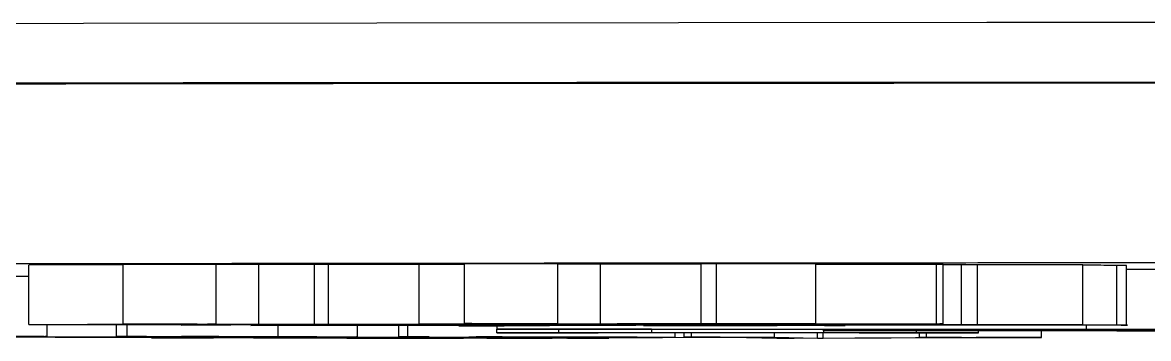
# Model space of a CAD drawing. Header units: millimetres. Extents: x 2028 to 4172, y 863 to 2379.
# Drawn here: x 2851.64 to 2870.52, y 1017.6 to 1022.9 of the extents above; entities that cross this region are included whole.
import ezdxf

# ---------------------------------------------------------------- set-up
doc = ezdxf.new("R2010")
doc.units = ezdxf.units.MM

msp = doc.modelspace()

# ---------------------------------------------------------------- linework, layer by layer
at = {"color": 7, "linetype": 'Continuous', "lineweight": 25}
for p, q in [((2853.325, 1018.831), (2851.745, 1018.829)), ((2851.745, 1017.829), (2851.745, 1018.829)), ((2854.887, 1018.838), (2853.325, 1018.838)), ((2853.325, 1017.838), (2853.325, 1018.838)), ((2854.887, 1017.838), (2854.887, 1018.838)), ((2855.601, 1018.834), (2854.887, 1018.837)), ((2856.535, 1018.835), (2855.601, 1018.834)), ((2855.601, 1017.834), (2855.601, 1018.834)), ((2856.767, 1018.838), (2856.535, 1018.835)), ((2856.535, 1017.835), (2856.535, 1018.835)), ((2858.29, 1018.837), (2856.767, 1018.838)), ((2856.767, 1017.838), (2856.767, 1018.838)), ((2859.05, 1018.839), (2858.29, 1018.838)), ((2858.29, 1017.838), (2858.29, 1018.838)), ((2860.614, 1018.846), (2859.05, 1018.846)), ((2859.05, 1017.846), (2859.05, 1018.846)), ((2860.614, 1017.846), (2860.614, 1018.846)), ((2861.328, 1018.842), (2860.614, 1018.844)), ((2863.021, 1018.844), (2861.328, 1018.842)), ((2861.328, 1017.842), (2861.328, 1018.842)), ((2863.275, 1018.847), (2863.021, 1018.844)), ((2863.021, 1017.844), (2863.021, 1018.844)), ((2864.94, 1018.846), (2863.275, 1018.847)), ((2863.275, 1017.847), (2863.275, 1018.847)), ((2864.94, 1017.846), (2864.94, 1018.846)), ((2867.079, 1018.84), (2866.966, 1018.84)), ((2866.966, 1017.84), (2866.966, 1018.84)), ((2867.079, 1017.84), (2867.079, 1018.84)), ((2867.385, 1018.831), (2867.079, 1018.83)), ((2867.655, 1018.833), (2867.385, 1018.831)), ((2867.385, 1017.831), (2867.385, 1018.831)), ((2869.419, 1018.832), (2867.655, 1018.833)), ((2867.655, 1017.833), (2867.655, 1018.833)), ((2869.419, 1017.832), (2869.419, 1018.832)), ((2869.989, 1017.823), (2869.989, 1018.823)), ((2870.154, 1017.822), (2870.154, 1018.822)), ((2851.745, 1017.829), (2854.84, 1017.833)), ((2852.606, 1017.828), (2851.745, 1017.829)), ((2852.053, 1017.631), (2852.053, 1017.829)), ((2853.216, 1017.63), (2853.216, 1017.83)), ((2853.325, 1017.838), (2854.887, 1017.838)), ((2853.395, 1017.631), (2853.395, 1017.83)), ((2854.596, 1017.832), (2853.895, 1017.831)), ((2854.296, 1017.819), (2854.296, 1017.831)), ((2854.296, 1017.819), (2854.637, 1017.824)), ((2854.504, 1017.819), (2854.296, 1017.819)), ((2854.887, 1017.838), (2854.74, 1017.837)), ((2854.74, 1017.837), (2855.601, 1017.834)), ((2855.464, 1017.814), (2867.385, 1017.831)), ((2856.322, 1017.814), (2855.464, 1017.814)), ((2855.588, 1017.831), (2855.578, 1017.83)), ((2855.601, 1017.834), (2856.535, 1017.835)), ((2858.336, 1017.837), (2855.824, 1017.833)), ((2855.824, 1017.833), (2856.235, 1017.832)), ((2855.924, 1017.627), (2855.924, 1017.814)), ((2856.235, 1017.832), (2856.235, 1017.834)), ((2856.535, 1017.835), (2856.767, 1017.838)), ((2856.731, 1017.821), (2864.503, 1017.831)), ((2857.594, 1017.82), (2856.731, 1017.821)), ((2856.767, 1017.838), (2858.336, 1017.837)), ((2857.256, 1017.623), (2857.256, 1017.816)), ((2862.289, 1017.823), (2857.614, 1017.816)), ((2858.351, 1017.825), (2857.66, 1017.823)), ((2857.947, 1017.624), (2857.947, 1017.817)), ((2858.097, 1017.624), (2858.097, 1017.817)), ((2858.29, 1017.838), (2860.568, 1017.841)), ((2859.15, 1017.837), (2858.29, 1017.838)), ((2858.336, 1017.837), (2858.336, 1017.838)), ((2866.422, 1017.833), (2858.886, 1017.823)), ((2858.955, 1017.807), (2858.955, 1017.818)), ((2859.163, 1017.806), (2858.955, 1017.807)), ((2859.024, 1017.832), (2859.024, 1017.837)), ((2859.05, 1017.846), (2860.614, 1017.846)), ((2859.591, 1017.819), (2859.591, 1017.755)), ((2860.008, 1017.828), (2860.008, 1017.843)), ((2860.234, 1017.827), (2860.008, 1017.828)), ((2860.27, 1017.819), (2860.27, 1017.82)), ((2860.27, 1017.819), (2861.922, 1017.818)), ((2860.614, 1017.846), (2860.432, 1017.845)), ((2860.432, 1017.845), (2861.328, 1017.842)), ((2860.536, 1017.836), (2860.44, 1017.84)), ((2861.328, 1017.842), (2863.021, 1017.844)), ((2861.922, 1017.818), (2861.413, 1017.817)), ((2864.94, 1017.846), (2861.608, 1017.841)), ((2861.922, 1017.818), (2861.922, 1017.822)), ((2862.05, 1017.813), (2862.05, 1017.822)), ((2862.199, 1017.812), (2862.05, 1017.813)), ((2864.231, 1017.816), (2862.289, 1017.823)), ((2863.021, 1017.844), (2863.275, 1017.847)), ((2869.419, 1017.832), (2863.108, 1017.824)), ((2863.108, 1017.824), (2865.089, 1017.817)), ((2863.275, 1017.847), (2864.94, 1017.846)), ((2864, 1017.833), (2863.35, 1017.831)), ((2864.503, 1017.831), (2864.757, 1017.834)), ((2864.757, 1017.834), (2866.422, 1017.833)), ((2864.958, 1017.824), (2864.958, 1017.826)), ((2865.047, 1017.823), (2864.958, 1017.824)), ((2865.089, 1017.817), (2865.089, 1017.826)), ((2865.434, 1017.815), (2865.434, 1017.827)), ((2866.966, 1017.84), (2867.079, 1017.84)), ((2867.385, 1017.831), (2867.655, 1017.833)), ((2867.655, 1017.833), (2869.419, 1017.832)), ((2869.48, 1017.755), (2869.48, 1017.821)), ((2849.346, 1017.616), (2853.62, 1017.629)), ((2852.004, 1017.621), (2850.032, 1017.615)), ((2853.331, 1017.619), (2852.004, 1017.621)), ((2854.306, 1017.628), (2852.183, 1017.621)), ((2852.183, 1017.621), (2853.254, 1017.62)), ((2853.216, 1017.63), (2853.395, 1017.631)), ((2853.472, 1017.63), (2853.216, 1017.63)), ((2853.254, 1017.62), (2853.254, 1017.624)), ((2853.395, 1017.631), (2855.924, 1017.627)), ((2853.803, 1017.607), (2853.803, 1017.626)), ((2853.952, 1017.608), (2853.952, 1017.627)), ((2854.838, 1017.608), (2858.39, 1017.622)), ((2855.529, 1017.627), (2854.93, 1017.628)), ((2857.433, 1017.615), (2855.57, 1017.607)), ((2856.078, 1017.621), (2856.522, 1017.623)), ((2858.758, 1017.613), (2857.433, 1017.615)), ((2859.122, 1017.621), (2857.583, 1017.615)), ((2857.583, 1017.615), (2858.908, 1017.614)), ((2858.176, 1017.623), (2857.947, 1017.624)), ((2857.947, 1017.624), (2858.097, 1017.624)), ((2858.097, 1017.624), (2862.582, 1017.619)), ((2858.39, 1017.622), (2858.454, 1017.622)), ((2858.908, 1017.614), (2858.908, 1017.62)), ((2860.698, 1017.615), (2859.232, 1017.609)), ((2859.591, 1017.753), (2859.591, 1017.755)), ((2859.591, 1017.755), (2869.48, 1017.755)), ((2860.631, 1017.753), (2859.591, 1017.753)), ((2859.591, 1017.694), (2859.591, 1017.753)), ((2859.591, 1017.691), (2859.591, 1017.694)), ((2859.591, 1017.694), (2860.631, 1017.694)), ((2867.669, 1017.691), (2859.591, 1017.691)), ((2861.012, 1017.62), (2859.731, 1017.621)), ((2860.274, 1017.615), (2860.274, 1017.621)), ((2860.274, 1017.615), (2860.424, 1017.615)), ((2860.424, 1017.615), (2860.424, 1017.621)), ((2860.424, 1017.615), (2860.698, 1017.615)), ((2860.517, 1017.602), (2863.298, 1017.617)), ((2860.631, 1017.694), (2860.631, 1017.753)), ((2860.698, 1017.615), (2860.698, 1017.62)), ((2863.431, 1017.615), (2860.806, 1017.602)), ((2862.239, 1017.615), (2861.96, 1017.615)), ((2862.192, 1017.697), (2862.192, 1017.75)), ((2862.582, 1017.619), (2862.239, 1017.615)), ((2862.582, 1017.619), (2862.582, 1017.691)), ((2862.732, 1017.618), (2862.732, 1017.691)), ((2862.732, 1017.618), (2862.85, 1017.619)), ((2863.021, 1017.618), (2862.732, 1017.618)), ((2862.85, 1017.691), (2862.85, 1017.619)), ((2862.85, 1017.619), (2864.246, 1017.617)), ((2863.298, 1017.617), (2863.343, 1017.617)), ((2863.528, 1017.615), (2863.431, 1017.615)), ((2864.289, 1017.597), (2863.528, 1017.615)), ((2864.246, 1017.617), (2864.246, 1017.691)), ((2864.246, 1017.617), (2864.97, 1017.601)), ((2864.97, 1017.601), (2864.97, 1017.691)), ((2865.067, 1017.601), (2865.067, 1017.691)), ((2865.068, 1017.726), (2865.068, 1017.75)), ((2868.876, 1017.726), (2865.068, 1017.726)), ((2869.03, 1017.723), (2865.068, 1017.723)), ((2865.068, 1017.723), (2865.068, 1017.697)), ((2866.629, 1017.753), (2868.529, 1017.753)), ((2866.629, 1017.694), (2866.629, 1017.723)), ((2866.629, 1017.694), (2867.669, 1017.694)), ((2866.681, 1017.615), (2866.681, 1017.691)), ((2867.066, 1017.614), (2866.681, 1017.615)), ((2866.681, 1017.615), (2866.799, 1017.615)), ((2866.799, 1017.615), (2866.799, 1017.691)), ((2866.799, 1017.615), (2868.725, 1017.614)), ((2867.669, 1017.694), (2867.669, 1017.723)), ((2867.669, 1017.694), (2867.669, 1017.691)), ((2868.725, 1017.614), (2868.725, 1017.723)), ((2874.597, 1017.691), (2869.03, 1017.723)), ((2853.803, 1017.607), (2853.952, 1017.608)), ((2858.471, 1017.602), (2853.803, 1017.607)), ((2853.952, 1017.608), (2854.227, 1017.608)), ((2855.782, 1017.606), (2855.782, 1017.608)), ((2855.782, 1017.606), (2856.972, 1017.605)), ((2856.972, 1017.605), (2856.972, 1017.613)), ((2859.941, 1017.605), (2858.471, 1017.602)), ((2858.958, 1017.609), (2859.058, 1017.61)), ((2859.232, 1017.609), (2858.958, 1017.609)), ((2859.424, 1017.601), (2859.424, 1017.604)), ((2859.424, 1017.601), (2859.542, 1017.602)), ((2861.351, 1017.599), (2859.424, 1017.601)), ((2859.542, 1017.602), (2859.542, 1017.604)), ((2859.542, 1017.602), (2859.927, 1017.601)), ((2859.762, 1017.606), (2859.762, 1017.611)), ((2859.762, 1017.606), (2859.941, 1017.605)), ((2859.927, 1017.601), (2859.927, 1017.605)), ((2859.941, 1017.605), (2859.941, 1017.612)), ((2860.517, 1017.602), (2860.517, 1017.614)), ((2861.083, 1017.6), (2861.083, 1017.603)), ((2861.083, 1017.6), (2861.468, 1017.6)), ((2861.468, 1017.6), (2861.351, 1017.599)), ((2861.468, 1017.6), (2861.468, 1017.605)), ((2864.577, 1017.597), (2864.289, 1017.597)), ((2867.633, 1017.613), (2864.577, 1017.597)), ((2864.97, 1017.601), (2865.067, 1017.601)), ((2865.067, 1017.601), (2867.344, 1017.613)), ((2867.344, 1017.613), (2867.388, 1017.613)), ((2868.607, 1017.613), (2868.222, 1017.613)), ((2868.725, 1017.614), (2868.607, 1017.613))]:
    msp.add_line(p, q, dxfattribs=at)
at = {"color": 7, "linetype": 'Continuous', "lineweight": 25, "flags": 128}
for points in [[(2873.071, 1022.896), (2867.812, 1022.894), (2862.641, 1022.891), (2857.582, 1022.887), (2852.658, 1022.882), (2847.892, 1022.877), (2843.304, 1022.871), (2838.915, 1022.864), (2834.746, 1022.857), (2830.815, 1022.849), (2827.14, 1022.841), (2823.737, 1022.832), (2820.623, 1022.822), (2817.81, 1022.813), (2815.313, 1022.802), (2813.141, 1022.792), (2811.306, 1022.781), (2809.814, 1022.77), (2808.674, 1022.759)], [(2871.122, 1021.877), (2866.251, 1021.874), (2861.485, 1021.871), (2856.849, 1021.866), (2852.364, 1021.861), (2848.054, 1021.856), (2843.94, 1021.85), (2840.043, 1021.843), (2836.381, 1021.835), (2832.973, 1021.827), (2829.837, 1021.819), (2826.987, 1021.81), (2824.438, 1021.801), (2822.202, 1021.791), (2820.292, 1021.781), (2818.715, 1021.771), (2817.481, 1021.76), (2816.595, 1021.75), (2816.061, 1021.739), (2815.883, 1021.728), (2815.883, 1021.728)]]:
    msp.add_lwpolyline(points, dxfattribs=at)
at = {"color": 7, "linetype": 'Continuous', "lineweight": 25}
for points, knots in [([(2873.25, 1021.894), (2870.754, 1021.893), (2865.716, 1021.891), (2858.339, 1021.886), (2851.097, 1021.879), (2844.118, 1021.87), (2837.515, 1021.86), (2831.422, 1021.848), (2825.929, 1021.835), (2821.117, 1021.821), (2817.055, 1021.806), (2813.786, 1021.79), (2811.247, 1021.774), (2810.184, 1021.764), (2809.658, 1021.758)], [0, 0, 0, 0, 0.079959, 0.161371, 0.244142, 0.328893, 0.414217, 0.5, 0.585778, 0.671102, 0.755858, 0.838624, 0.920039, 1, 1, 1, 1]), ([(2818.938, 1018.731), (2818.986, 1018.734), (2819.092, 1018.742), (2819.962, 1018.755), (2821.443, 1018.769), (2823.618, 1018.782), (2826.449, 1018.796), (2829.963, 1018.809), (2834.117, 1018.821), (2838.86, 1018.832), (2844.122, 1018.842), (2849.813, 1018.851), (2855.836, 1018.858), (2862.059, 1018.865), (2868.425, 1018.869), (2874.777, 1018.872), (2881.116, 1018.874), (2887.383, 1018.875), (2893.651, 1018.874), (2899.989, 1018.872), (2906.342, 1018.869), (2912.708, 1018.865), (2918.931, 1018.858), (2924.953, 1018.851), (2930.645, 1018.842), (2935.907, 1018.832), (2940.65, 1018.821), (2944.804, 1018.809), (2948.318, 1018.796), (2951.149, 1018.782), (2953.324, 1018.769), (2954.805, 1018.755), (2955.676, 1018.742), (2955.783, 1018.734), (2955.831, 1018.731)], [0, 0, 0, 0, 0.023828, 0.053273, 0.084485, 0.115699, 0.147957, 0.180726, 0.213842, 0.247136, 0.28043, 0.313546, 0.346314, 0.378573, 0.409785, 0.440999, 0.470442, 0.499888, 0.529332, 0.558778, 0.58999, 0.621203, 0.653462, 0.68623, 0.719347, 0.752641, 0.785934, 0.819051, 0.851819, 0.884078, 0.915289, 0.946503, 0.975948, 1, 1, 1, 1]), ([(2866.966, 1018.84), (2866.297, 1018.84), (2865.619, 1018.839), (2864.949, 1018.84), (2864.94, 1018.84)], [0, 0, 0, 0, 0.986687, 1, 1, 1, 1]), ([(2869.989, 1018.823), (2869.878, 1018.823), (2869.719, 1018.824), (2869.488, 1018.824), (2869.419, 1018.824)], [0, 0, 0, 0, 0.700719, 1, 1, 1, 1]), ([(2870.152, 1018.822), (2870.14, 1018.822), (2870.113, 1018.823), (2870.033, 1018.823), (2869.989, 1018.823)], [0, 0, 0, 0, 0.457866, 1, 1, 1, 1]), ([(2871.45, 1018.755), (2871.343, 1018.755), (2870.922, 1018.755), (2870.482, 1018.755), (2870.154, 1018.755)], [0, 0, 0, 0, 0.254888, 1, 1, 1, 1]), ([(2851.745, 1018.634), (2851.73, 1018.634), (2851.634, 1018.634), (2851.408, 1018.635), (2851.217, 1018.635)], [0, 0, 0, 0, 0.156668, 1, 1, 1, 1]), ([(2853.895, 1017.831), (2853.757, 1017.831), (2853.479, 1017.83), (2853.04, 1017.829), (2852.764, 1017.829), (2852.606, 1017.828)], [0, 0, 0, 0, 0.297582, 0.595326, 1, 1, 1, 1]), ([(2854.84, 1017.833), (2854.659, 1017.834), (2854.323, 1017.835), (2853.816, 1017.836), (2853.489, 1017.837), (2853.325, 1017.838)], [0, 0, 0, 0, 0.369183, 0.684555, 1, 1, 1, 1]), ([(2855.477, 1017.826), (2855.383, 1017.825), (2855.192, 1017.823), (2854.735, 1017.82), (2854.504, 1017.819)], [0, 0, 0, 0, 0.493905, 1, 1, 1, 1]), ([(2854.722, 1017.827), (2854.724, 1017.828), (2854.758, 1017.829), (2854.675, 1017.83), (2854.596, 1017.832)], [0, 0, 0, 0, 0.05128, 1, 1, 1, 1]), ([(2857.66, 1017.823), (2857.495, 1017.824), (2857.163, 1017.825), (2856.464, 1017.828), (2855.937, 1017.829), (2855.588, 1017.831)], [0, 0, 0, 0, 0.25307, 0.506097, 1, 1, 1, 1]), ([(2856.235, 1017.832), (2856.544, 1017.832), (2857.173, 1017.833), (2857.968, 1017.833), (2858.527, 1017.833), (2858.839, 1017.832), (2858.964, 1017.832), (2859.024, 1017.832)], [0, 0, 0, 0, 0.325958, 0.662347, 0.799326, 0.902609, 1, 1, 1, 1]), ([(2857.614, 1017.816), (2857.476, 1017.816), (2857.199, 1017.816), (2856.756, 1017.815), (2856.481, 1017.814), (2856.322, 1017.814)], [0, 0, 0, 0, 0.297206, 0.594593, 1, 1, 1, 1]), ([(2858.449, 1017.83), (2858.225, 1017.83), (2857.796, 1017.831), (2857.089, 1017.831), (2856.621, 1017.831), (2856.384, 1017.832)], [0, 0, 0, 0, 0.3506116, 0.6721745, 1, 1, 1, 1]), ([(2856.384, 1017.832), (2856.565, 1017.831), (2856.927, 1017.83), (2857.578, 1017.828), (2858.059, 1017.826), (2858.351, 1017.825)], [0, 0, 0, 0, 0.2824309, 0.5648657, 1, 1, 1, 1]), ([(2858.886, 1017.823), (2858.747, 1017.822), (2858.47, 1017.822), (2858.028, 1017.821), (2857.753, 1017.821), (2857.594, 1017.82)], [0, 0, 0, 0, 0.297214, 0.594601, 1, 1, 1, 1]), ([(2859.137, 1017.829), (2859.118, 1017.829), (2859.078, 1017.829), (2858.983, 1017.829), (2858.835, 1017.83), (2858.648, 1017.83), (2858.516, 1017.83), (2858.449, 1017.83)], [0, 0, 0, 0, 0.082107, 0.164925, 0.356677, 0.675002, 1, 1, 1, 1]), ([(2858.955, 1017.807), (2859.2, 1017.808), (2859.671, 1017.811), (2860.128, 1017.815), (2860.222, 1017.817), (2860.27, 1017.819)], [0, 0, 0, 0, 0.35008, 0.672322, 1, 1, 1, 1]), ([(2859.024, 1017.832), (2859.092, 1017.831), (2859.201, 1017.831), (2859.208, 1017.83), (2859.185, 1017.83), (2859.182, 1017.83), (2859.15, 1017.83), (2859.137, 1017.829)], [0, 0, 0, 0, 0.414992, 0.667292, 0.851809, 0.943552, 1, 1, 1, 1]), ([(2860.568, 1017.841), (2860.386, 1017.842), (2860.048, 1017.843), (2859.536, 1017.844), (2859.212, 1017.845), (2859.05, 1017.846)], [0, 0, 0, 0, 0.369297, 0.684635, 1, 1, 1, 1]), ([(2860.44, 1017.84), (2860.301, 1017.839), (2860.024, 1017.839), (2859.582, 1017.838), (2859.308, 1017.838), (2859.15, 1017.837)], [0, 0, 0, 0, 0.297538, 0.595282, 1, 1, 1, 1]), ([(2861.413, 1017.817), (2861.191, 1017.816), (2860.776, 1017.813), (2860.042, 1017.809), (2859.457, 1017.807), (2859.163, 1017.806)], [0, 0, 0, 0, 0.365437, 0.681548, 1, 1, 1, 1]), ([(2860.008, 1017.828), (2860.165, 1017.829), (2860.464, 1017.832), (2860.521, 1017.834), (2860.549, 1017.836)], [0, 0, 0, 0, 0.523773, 1, 1, 1, 1]), ([(2861.39, 1017.838), (2861.349, 1017.837), (2861.277, 1017.834), (2860.868, 1017.831), (2860.447, 1017.828), (2860.234, 1017.827)], [0, 0, 0, 0, 0.386257, 0.690164, 1, 1, 1, 1]), ([(2863.35, 1017.831), (2863.179, 1017.832), (2862.838, 1017.833), (2862.191, 1017.835), (2861.701, 1017.837), (2861.39, 1017.838)], [0, 0, 0, 0, 0.2667737, 0.5335507, 1, 1, 1, 1]), ([(2861.608, 1017.841), (2862.233, 1017.841), (2863.485, 1017.84), (2865.354, 1017.839), (2866.488, 1017.84), (2866.966, 1017.84)], [0, 0, 0, 0, 0.365081, 0.731832, 1, 1, 1, 1]), ([(2866.499, 1017.837), (2865.833, 1017.837), (2864.689, 1017.837), (2863.123, 1017.839), (2862.28, 1017.84), (2861.852, 1017.84)], [0, 0, 0, 0, 0.407022, 0.699492, 1, 1, 1, 1]), ([(2861.852, 1017.84), (2862.032, 1017.84), (2862.39, 1017.838), (2863.095, 1017.836), (2863.642, 1017.834), (2864, 1017.833)], [0, 0, 0, 0, 0.257454, 0.514908, 1, 1, 1, 1]), ([(2862.05, 1017.813), (2862.354, 1017.813), (2862.901, 1017.814), (2863.527, 1017.814), (2863.896, 1017.815), (2864.07, 1017.815), (2864.185, 1017.815), (2864.261, 1017.815), (2864.292, 1017.815), (2864.298, 1017.816), (2864.266, 1017.816), (2864.238, 1017.816), (2864.231, 1017.816)], [0, 0, 0, 0, 0.35041, 0.630866, 0.725925, 0.790521, 0.841305, 0.86957, 0.898179, 0.941209, 0.984756, 1, 1, 1, 1]), ([(2864.773, 1017.812), (2864.566, 1017.812), (2864.146, 1017.813), (2863.239, 1017.813), (2862.602, 1017.813), (2862.199, 1017.812)], [0, 0, 0, 0, 0.263652, 0.534652, 1, 1, 1, 1]), ([(2865.089, 1017.817), (2865.203, 1017.817), (2865.384, 1017.816), (2865.463, 1017.815), (2865.295, 1017.813), (2864.993, 1017.813), (2864.773, 1017.812)], [0, 0, 0, 0, 0.268227, 0.423788, 0.580622, 1, 1, 1, 1]), ([(2864.958, 1017.824), (2865.619, 1017.824), (2866.617, 1017.824), (2867.949, 1017.825), (2868.846, 1017.825), (2869.518, 1017.824), (2869.851, 1017.824), (2869.97, 1017.823), (2869.989, 1017.823)], [0, 0, 0, 0, 0.381103, 0.574669, 0.765651, 0.888057, 0.981539, 1, 1, 1, 1]), ([(2869.514, 1017.821), (2868.881, 1017.822), (2867.844, 1017.823), (2866.336, 1017.823), (2865.478, 1017.823), (2865.047, 1017.823)], [0, 0, 0, 0, 0.437716, 0.717507, 1, 1, 1, 1]), ([(2867.079, 1017.84), (2866.921, 1017.839), (2866.655, 1017.839), (2866.484, 1017.838), (2866.494, 1017.837), (2866.499, 1017.837)], [0, 0, 0, 0, 0.4310373, 0.7260596, 1, 1, 1, 1]), ([(2870.089, 1017.821), (2870.056, 1017.821), (2869.965, 1017.821), (2869.82, 1017.821), (2869.663, 1017.821), (2869.564, 1017.821), (2869.514, 1017.821)], [0, 0, 0, 0, 0.17027, 0.46426, 0.731509, 1, 1, 1, 1]), ([(2869.989, 1017.823), (2870.04, 1017.823), (2870.146, 1017.822), (2870.184, 1017.822), (2870.155, 1017.821), (2870.112, 1017.821), (2870.089, 1017.821)], [0, 0, 0, 0, 0.391814, 0.807915, 0.901195, 1, 1, 1, 1]), ([(2851.996, 1017.63), (2851.837, 1017.629), (2851.542, 1017.626), (2850.875, 1017.624), (2850.57, 1017.624)], [0, 0, 0, 0, 0.5415287, 1, 1, 1, 1]), ([(2851.217, 1017.635), (2851.416, 1017.635), (2851.816, 1017.634), (2852.069, 1017.632), (2852.029, 1017.631), (2852.013, 1017.631)], [0, 0, 0, 0, 0.3813, 0.766294, 1, 1, 1, 1]), ([(2853.254, 1017.62), (2853.514, 1017.619), (2853.955, 1017.619), (2854.622, 1017.619), (2855.17, 1017.619), (2855.665, 1017.62), (2855.931, 1017.62), (2856.078, 1017.621)], [0, 0, 0, 0, 0.2693348, 0.4566469, 0.5997024, 0.7783509, 1, 1, 1, 1]), ([(2856.839, 1017.62), (2856.623, 1017.619), (2856.262, 1017.618), (2855.523, 1017.618), (2854.799, 1017.617), (2854.031, 1017.618), (2853.567, 1017.618), (2853.331, 1017.619)], [0, 0, 0, 0, 0.253557, 0.424716, 0.595645, 0.794239, 1, 1, 1, 1]), ([(2853.62, 1017.629), (2853.651, 1017.629), (2853.701, 1017.629), (2853.724, 1017.629), (2853.702, 1017.63), (2853.619, 1017.63), (2853.529, 1017.63), (2853.472, 1017.63)], [0, 0, 0, 0, 0.242147, 0.388856, 0.536837, 0.710317, 1, 1, 1, 1]), ([(2854.93, 1017.628), (2854.86, 1017.628), (2854.753, 1017.628), (2854.584, 1017.628), (2854.46, 1017.628), (2854.369, 1017.628), (2854.326, 1017.628), (2854.306, 1017.628)], [0, 0, 0, 0, 0.336259, 0.518412, 0.701425, 0.865829, 1, 1, 1, 1]), ([(2856.558, 1017.624), (2856.564, 1017.624), (2856.593, 1017.624), (2856.456, 1017.625), (2856.097, 1017.626), (2855.732, 1017.627), (2855.529, 1017.627)], [0, 0, 0, 0, 0.067979, 0.316164, 0.620975, 1, 1, 1, 1]), ([(2855.924, 1017.627), (2856.245, 1017.627), (2856.77, 1017.626), (2857.199, 1017.624), (2857.301, 1017.622), (2857.144, 1017.621), (2856.925, 1017.62), (2856.839, 1017.62)], [0, 0, 0, 0, 0.303232, 0.495993, 0.689194, 0.877678, 1, 1, 1, 1]), ([(2858.457, 1017.623), (2858.458, 1017.623), (2858.46, 1017.623), (2858.429, 1017.623), (2858.335, 1017.623), (2858.237, 1017.623), (2858.176, 1017.623)], [0, 0, 0, 0, 0.034336, 0.266425, 0.542953, 1, 1, 1, 1]), ([(2858.908, 1017.614), (2859.041, 1017.613), (2859.249, 1017.613), (2859.564, 1017.613), (2859.822, 1017.613), (2860.078, 1017.614), (2860.203, 1017.614), (2860.274, 1017.615)], [0, 0, 0, 0, 0.265228, 0.413113, 0.562281, 0.751044, 1, 1, 1, 1]), ([(2859.731, 1017.621), (2859.667, 1017.622), (2859.561, 1017.622), (2859.406, 1017.622), (2859.29, 1017.622), (2859.193, 1017.621), (2859.148, 1017.621), (2859.122, 1017.621)], [0, 0, 0, 0, 0.2946797, 0.4891513, 0.6427246, 0.79668, 1, 1, 1, 1]), ([(2862.192, 1017.75), (2862.182, 1017.75), (2862.167, 1017.751), (2861.969, 1017.752), (2861.708, 1017.752), (2861.254, 1017.753), (2860.886, 1017.753), (2860.631, 1017.753)], [0, 0, 0, 0, 0.250411, 0.398556, 0.54744, 0.686236, 1, 1, 1, 1]), ([(2860.631, 1017.694), (2860.929, 1017.694), (2861.346, 1017.694), (2861.818, 1017.695), (2862.061, 1017.695), (2862.18, 1017.696), (2862.188, 1017.697), (2862.192, 1017.697)], [0, 0, 0, 0, 0.364031, 0.510061, 0.655864, 0.843841, 1, 1, 1, 1]), ([(2861.96, 1017.615), (2861.952, 1017.616), (2861.938, 1017.617), (2861.715, 1017.619), (2861.339, 1017.62), (2861.094, 1017.62), (2861.012, 1017.62)], [0, 0, 0, 0, 0.333446, 0.670522, 0.890051, 1, 1, 1, 1]), ([(2863.338, 1017.617), (2863.338, 1017.617), (2863.336, 1017.617), (2863.296, 1017.617), (2863.193, 1017.618), (2863.092, 1017.618), (2863.021, 1017.618)], [0, 0, 0, 0, 0.094648, 0.307424, 0.510271, 1, 1, 1, 1]), ([(2865.068, 1017.75), (2865.078, 1017.75), (2865.096, 1017.751), (2865.29, 1017.752), (2865.615, 1017.752), (2866.076, 1017.753), (2866.442, 1017.753), (2866.629, 1017.753)], [0, 0, 0, 0, 0.212555, 0.375218, 0.538546, 0.763737, 1, 1, 1, 1]), ([(2865.068, 1017.697), (2865.079, 1017.696), (2865.098, 1017.696), (2865.304, 1017.695), (2865.651, 1017.694), (2866.116, 1017.694), (2866.473, 1017.694), (2866.629, 1017.694)], [0, 0, 0, 0, 0.21541, 0.378382, 0.541893, 0.800389, 1, 1, 1, 1]), ([(2867.384, 1017.614), (2867.383, 1017.614), (2867.381, 1017.614), (2867.341, 1017.614), (2867.239, 1017.614), (2867.138, 1017.614), (2867.066, 1017.614)], [0, 0, 0, 0, 0.094648, 0.307424, 0.510271, 1, 1, 1, 1]), ([(2868.529, 1017.753), (2869.199, 1017.753), (2870.544, 1017.753), (2872.352, 1017.751), (2873.673, 1017.749), (2874.596, 1017.745), (2874.903, 1017.742), (2874.926, 1017.74), (2874.931, 1017.739)], [0, 0, 0, 0, 0.196061, 0.394111, 0.547436, 0.700125, 0.928087, 1, 1, 1, 1]), ([(2874.931, 1017.739), (2874.901, 1017.738), (2874.84, 1017.735), (2874.157, 1017.731), (2872.809, 1017.728), (2871.125, 1017.726), (2869.777, 1017.726), (2868.999, 1017.726), (2868.876, 1017.726)], [0, 0, 0, 0, 0.200351, 0.402646, 0.59747, 0.766762, 0.96323, 1, 1, 1, 1]), ([(2869.48, 1017.755), (2870.148, 1017.755), (2871.383, 1017.755), (2873.15, 1017.755), (2874.813, 1017.753), (2876.333, 1017.751), (2877.478, 1017.747), (2877.786, 1017.743), (2877.804, 1017.741), (2877.808, 1017.74)], [0, 0, 0, 0, 0.160365, 0.296332, 0.431737, 0.589347, 0.747826, 0.949128, 1, 1, 1, 1]), ([(2854.227, 1017.608), (2854.304, 1017.608), (2854.414, 1017.608), (2854.575, 1017.608), (2854.684, 1017.608), (2854.774, 1017.608), (2854.817, 1017.608), (2854.838, 1017.608)], [0, 0, 0, 0, 0.350066, 0.499422, 0.650662, 0.830252, 1, 1, 1, 1]), ([(2855.57, 1017.607), (2855.547, 1017.607), (2855.507, 1017.607), (2855.51, 1017.607), (2855.552, 1017.606), (2855.643, 1017.606), (2855.73, 1017.606), (2855.782, 1017.606)], [0, 0, 0, 0, 0.233621, 0.399553, 0.564983, 0.740199, 1, 1, 1, 1]), ([(2856.972, 1017.605), (2857.256, 1017.604), (2857.74, 1017.604), (2858.54, 1017.604), (2859.2, 1017.605), (2859.581, 1017.605), (2859.762, 1017.606)], [0, 0, 0, 0, 0.2964627, 0.506276, 0.7663159, 1, 1, 1, 1]), ([(2859.058, 1017.61), (2859.16, 1017.61), (2859.299, 1017.611), (2859.28, 1017.612), (2859.16, 1017.612), (2858.967, 1017.613), (2858.819, 1017.613), (2858.758, 1017.613)], [0, 0, 0, 0, 0.4002553, 0.5540467, 0.7092134, 0.880119, 1, 1, 1, 1]), ([(2859.927, 1017.601), (2860.017, 1017.601), (2860.142, 1017.601), (2860.309, 1017.601), (2860.414, 1017.601), (2860.479, 1017.602), (2860.509, 1017.602), (2860.517, 1017.602)], [0, 0, 0, 0, 0.388994, 0.538184, 0.687796, 0.914813, 1, 1, 1, 1]), ([(2860.806, 1017.602), (2860.782, 1017.601), (2860.753, 1017.601), (2860.772, 1017.601), (2860.775, 1017.601)], [0, 0, 0, 0, 0.839131, 1, 1, 1, 1]), ([(2860.79, 1017.601), (2860.807, 1017.601), (2860.851, 1017.601), (2860.957, 1017.6), (2861.045, 1017.6), (2861.083, 1017.6)], [0, 0, 0, 0, 0.270574, 0.689224, 1, 1, 1, 1]), ([(2868.222, 1017.613), (2868.156, 1017.613), (2868.045, 1017.613), (2867.891, 1017.613), (2867.78, 1017.613), (2867.691, 1017.613), (2867.654, 1017.613), (2867.633, 1017.613)], [0, 0, 0, 0, 0.292493, 0.488495, 0.642099, 0.795375, 1, 1, 1, 1])]:
    msp.add_open_spline(points, degree=3, knots=knots, dxfattribs=at)

doc.saveas('drawing.dxf')
